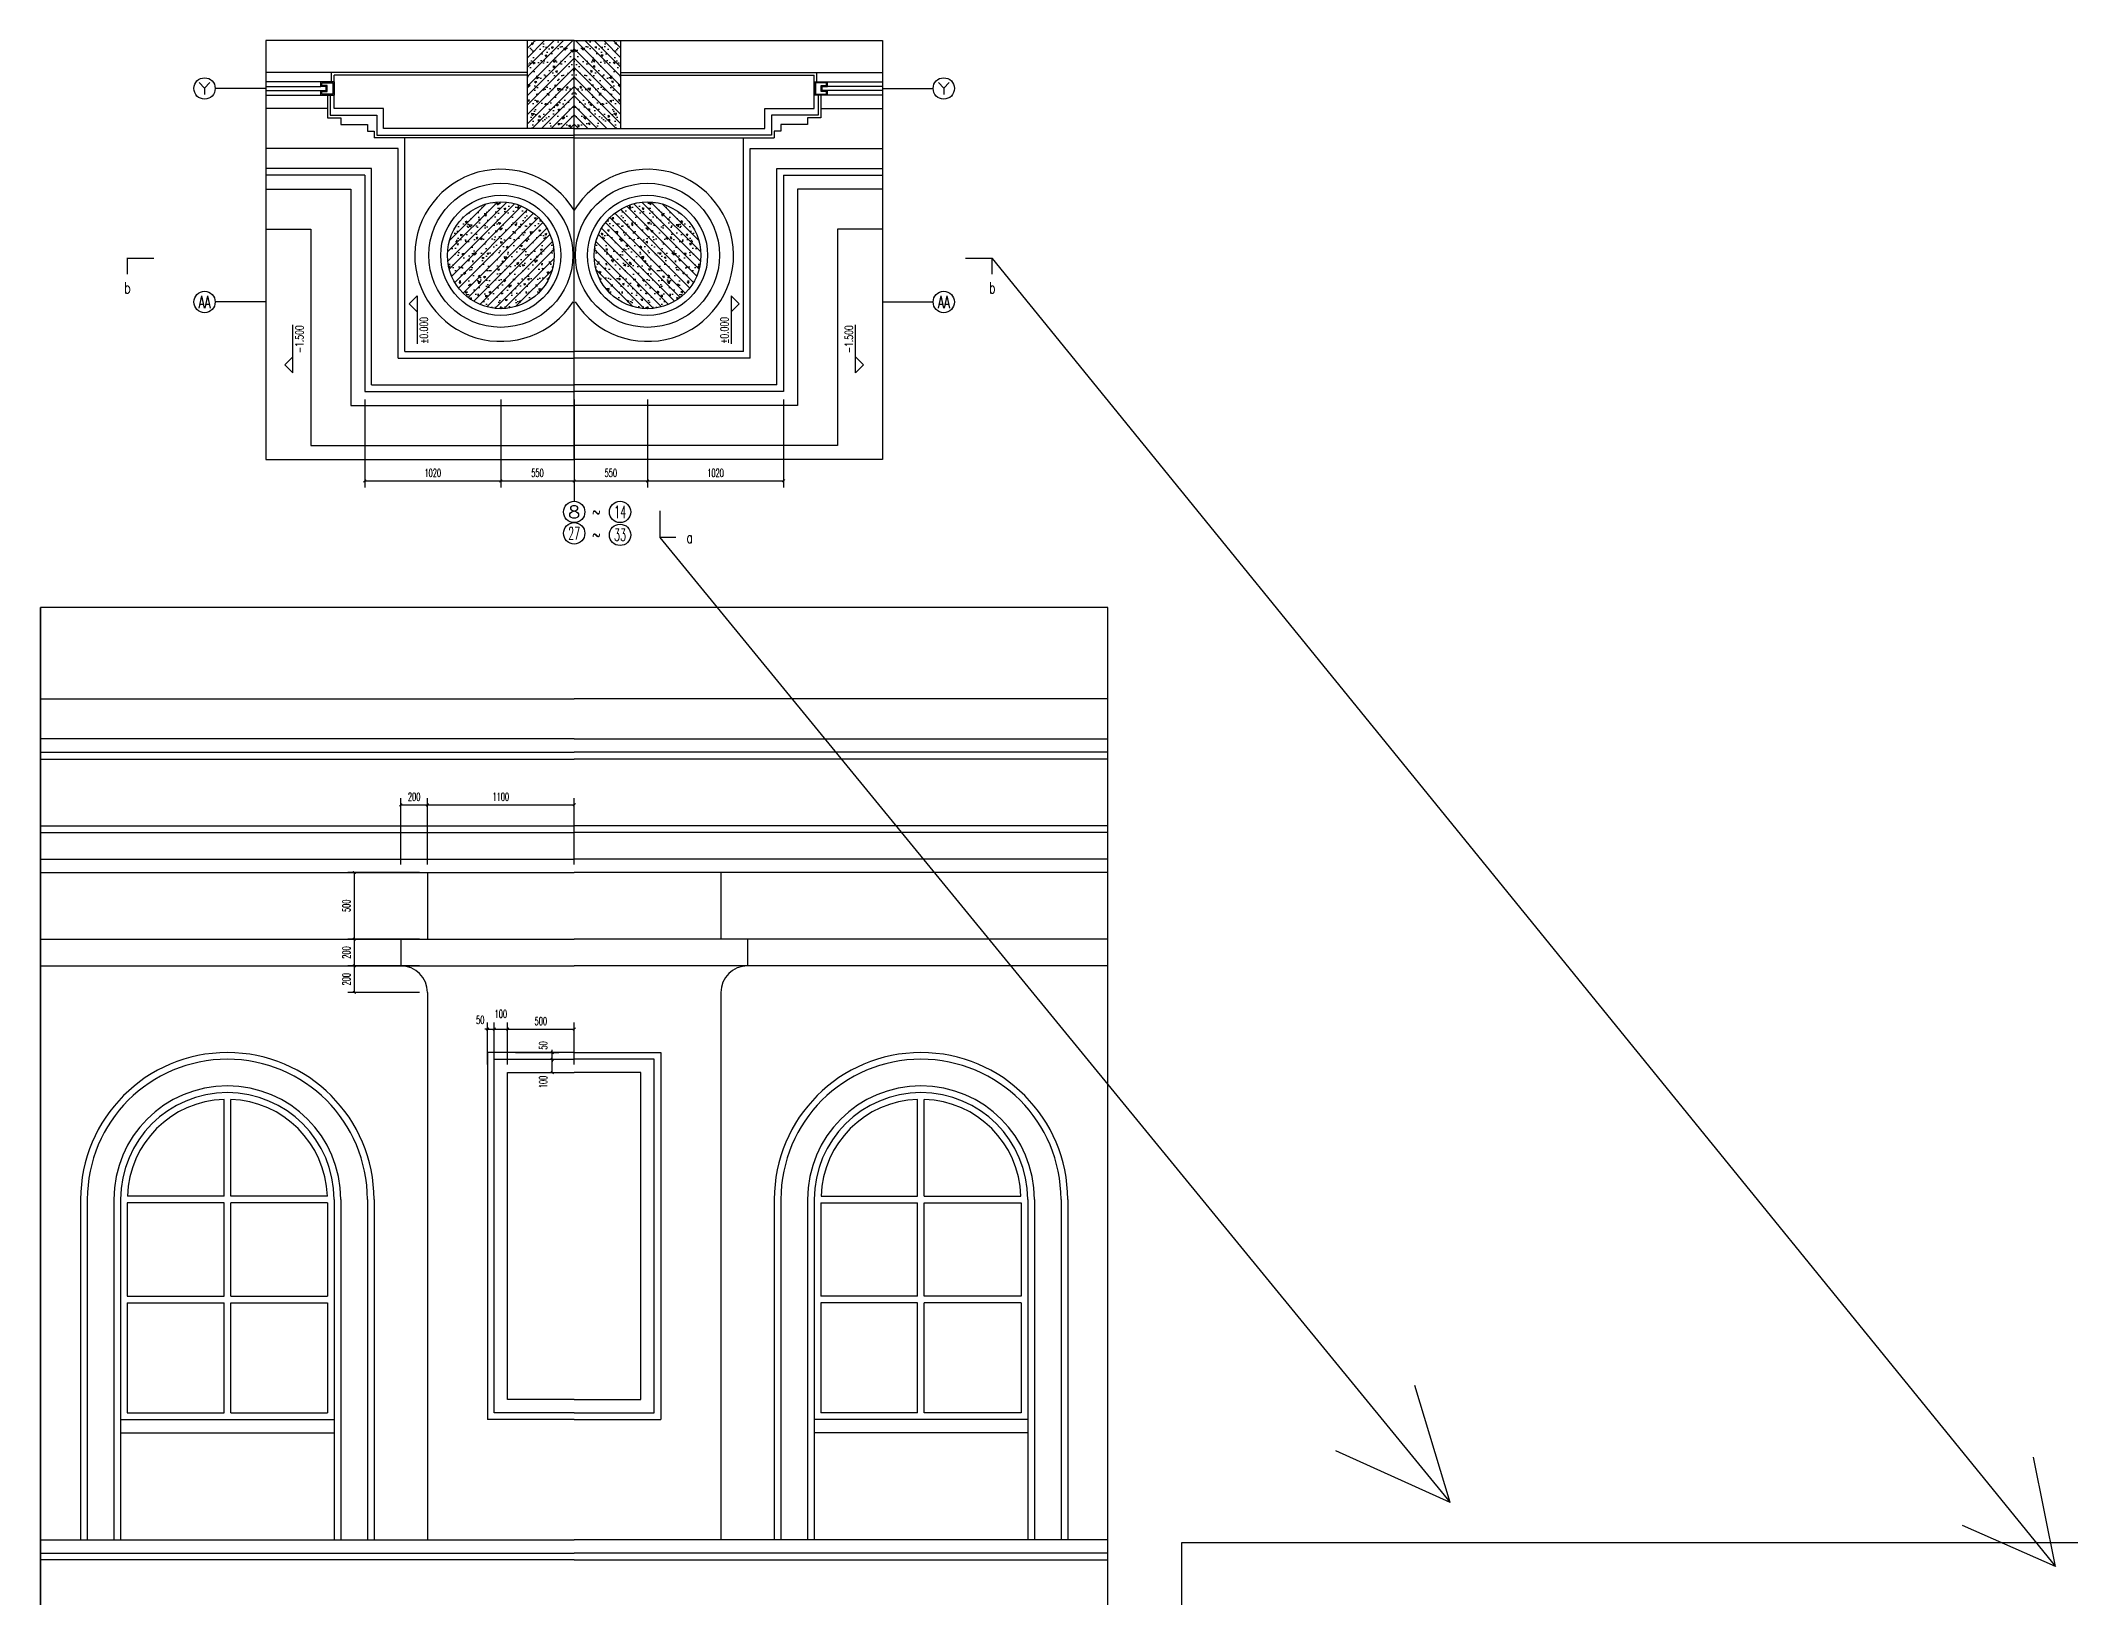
# Model space of a CAD drawing. Extents: x 0 to 125661, y -104936 to 8656.
# Drawn here: x 85735 to 100951, y -81057 to -69391 of the extents above; entities that cross this region are included whole.
import ezdxf
from ezdxf.enums import TextEntityAlignment as Align

# ---------------------------------------------------------------- set-up
doc = ezdxf.new("R2010")
doc.units = 0
doc.header["$LTSCALE"] = 800
doc.header["$MEASUREMENT"] = 0
doc.layers.get('0').update_dxf_attribs({"linetype": 'CONTINUOUS'})
doc.layers.get('Defpoints').update_dxf_attribs({"color": 1, "linetype": 'CONTINUOUS'})
for name, color, linetype in [('A-墙线', 9, 'CONTINUOUS'), ('A-外包装修', 227, 'CONTINUOUS'), ('A-外窗', 145, 'CONTINUOUS'), ('A-立面看线', 117, 'CONTINUOUS'), ('A-装饰构件', 197, 'CONTINUOUS'), ('AXIS', 3, 'CONTINUOUS'), ('AXIS_TEXT', 7, 'CONTINUOUS'), ('COLUMN', 2, 'CONTINUOUS'), ('DIM_ELEV', 3, 'CONTINUOUS'), ('DIM_SYMB', 3, 'CONTINUOUS'), ('PUB_DIM', 3, 'CONTINUOUS'), ('PUB_HATCH', 8, 'CONTINUOUS'), ('PUB_TEXT', 7, 'CONTINUOUS'), ('WINDOW', 145, 'CONTINUOUS'), ('看线1', 7, 'CONTINUOUS'), ('装饰尺寸', 201, 'CONTINUOUS'), ('门窗', 4, 'CONTINUOUS'), ('面层', 123, 'CONTINUOUS')]:
    doc.layers.add(name, color=color, linetype=linetype)
doc.styles.add('_TCH_AXIS', font='COMPLEX', dxfattribs={"bigfont": 'GBCBIG'})
doc.styles.add('_TCH_DIM', font='SIMPLEX', dxfattribs={"bigfont": 'GBCBIG'})
doc.styles.add('_TCH_LABEL', font='COMPLEX', dxfattribs={"bigfont": 'GBCBIG'})
doc.styles.add('COMPLEX', font='COMPLEX')
doc.styles.add('DIM_FONT', font='SIMPLEX.shx', dxfattribs={"width": 0.6})
doc.dimstyles.new('DIMN20', dxfattribs={"dimscale": 0.2, "dimtxt": 300, "dimasz": 100, "dimexe": 250, "dimexo": 300, "dimgap": 150, "dimtad": 1, "dimdec": 0, "dimzin": 0, "dimdsep": 46, "dimtxsty": 'DIM_FONT', "dimblk": 'ARCHTICK', "dimcen": 0.09, "dimclrt": 7, "dimazin": 2, "dimtfac": 1, "dimtdec": 0, "dimtix": 1, "dimtmove": 2, "dimatfit": 3, "dimfxl": 0, "dimtolj": 1, "dimtzin": 0, "dimarcsym": 0})

# ---------------------------------------------------------------- blocks, each defined once
blk = doc.blocks.new('_ArchTick')
at = {"color": 0, "linetype": 'ByBlock', "const_width": 0.4}
blk.add_lwpolyline([(-0.5, -0.5), (0.5, 0.5)], dxfattribs=at)
blk = doc.blocks.new('*D923')
at = {"layer": 'Defpoints', "color": 0}
for p in [(89735, -76799), (89235, -77125), (89735, -77125)]:
    blk.add_point(p, dxfattribs=at)
at = {"layer": '装饰尺寸', "color": 0, "lineweight": -2}
for p, q in [((89235, -77065), (89235, -76749)), ((89235, -76799), (89735, -76799)), ((89735, -77065), (89735, -76749))]:
    blk.add_line(p, q, dxfattribs=at)
at = {"layer": '装饰尺寸', "color": 0, "lineweight": -2, "xscale": 20, "yscale": 20, "zscale": 20, "rotation": 180}
blk.add_blockref('_ArchTick', (89235, -76799), dxfattribs=at)
at = {"layer": '装饰尺寸', "color": 0, "lineweight": -2, "xscale": 20, "yscale": 20, "zscale": 20}
blk.add_blockref('_ArchTick', (89735, -76799), dxfattribs=at)
at = {"layer": '装饰尺寸', "color": 7, "insert": (89485, -76739), "char_height": 60, "attachment_point": 5, "style": 'DIM_FONT'}
blk.add_mtext('\\A1;500', dxfattribs=at)
blk = doc.blocks.new('*D924')
at = {"layer": 'Defpoints', "color": 0}
for p in [(89235, -76799), (89135, -77125), (89235, -77125)]:
    blk.add_point(p, dxfattribs=at)
at = {"layer": '装饰尺寸', "color": 0, "lineweight": -2}
for p, q in [((89135, -77065), (89135, -76749)), ((89135, -76799), (89235, -76799)), ((89235, -77065), (89235, -76749))]:
    blk.add_line(p, q, dxfattribs=at)
at = {"layer": '装饰尺寸', "color": 0, "lineweight": -2, "xscale": 20, "yscale": 20, "zscale": 20, "rotation": 180}
blk.add_blockref('_ArchTick', (89135, -76799), dxfattribs=at)
at = {"layer": '装饰尺寸', "color": 0, "lineweight": -2, "xscale": 20, "yscale": 20, "zscale": 20}
blk.add_blockref('_ArchTick', (89235, -76799), dxfattribs=at)
at = {"layer": '装饰尺寸', "color": 7, "insert": (89185, -76685), "char_height": 60, "attachment_point": 5, "style": 'DIM_FONT'}
blk.add_mtext('\\A1;100', dxfattribs=at)
blk = doc.blocks.new('*D925')
at = {"layer": 'Defpoints', "color": 0}
for p in [(89135, -76799), (89085, -77125), (89135, -77125)]:
    blk.add_point(p, dxfattribs=at)
at = {"layer": '装饰尺寸', "color": 0, "lineweight": -2}
for p, q in [((89085, -76799), (89065, -76799)), ((89085, -77065), (89085, -76749)), ((89085, -76799), (89135, -76799)), ((89135, -77065), (89135, -76749)), ((89135, -76799), (89155, -76799))]:
    blk.add_line(p, q, dxfattribs=at)
at = {"layer": '装饰尺寸', "color": 0, "lineweight": -2, "xscale": 20, "yscale": 20, "zscale": 20}
blk.add_blockref('_ArchTick', (89085, -76799), dxfattribs=at)
at = {"layer": '装饰尺寸', "color": 0, "lineweight": -2, "xscale": 20, "yscale": 20, "zscale": 20, "rotation": 180}
blk.add_blockref('_ArchTick', (89135, -76799), dxfattribs=at)
at = {"layer": '装饰尺寸', "color": 7, "insert": (89031, -76730), "char_height": 60, "attachment_point": 5, "style": 'DIM_FONT'}
blk.add_mtext('\\A1;50', dxfattribs=at)
blk = doc.blocks.new('*D926')
at = {"layer": 'Defpoints', "color": 0}
for p in [(89235, -77025), (89235, -77125), (89571, -77025)]:
    blk.add_point(p, dxfattribs=at)
at = {"layer": '装饰尺寸', "color": 0, "lineweight": -2}
for p, q in [((89295, -77025), (89621, -77025)), ((89295, -77125), (89621, -77125)), ((89571, -77125), (89571, -77025))]:
    blk.add_line(p, q, dxfattribs=at)
at = {"layer": '装饰尺寸', "color": 0, "lineweight": -2, "xscale": 20, "yscale": 20, "zscale": 20}
for p, rotation in [((89571, -77025), 90), ((89571, -77125), 270)]:
    blk.add_blockref('_ArchTick', p, dxfattribs=dict(at, rotation=rotation))
at = {"layer": '装饰尺寸', "color": 7, "insert": (89502, -77195), "char_height": 60, "attachment_point": 5, "rotation": 90, "style": 'DIM_FONT'}
blk.add_mtext('\\A1;100', dxfattribs=at)
blk = doc.blocks.new('*D927')
at = {"layer": 'Defpoints', "color": 0}
for p in [(89235, -76975), (89571, -76975), (89235, -77025)]:
    blk.add_point(p, dxfattribs=at)
at = {"layer": '装饰尺寸', "color": 0, "lineweight": -2}
for p, q in [((89295, -76975), (89621, -76975)), ((89571, -76975), (89571, -76955)), ((89571, -77025), (89571, -76975)), ((89295, -77025), (89621, -77025)), ((89571, -77025), (89571, -77045))]:
    blk.add_line(p, q, dxfattribs=at)
at = {"layer": '装饰尺寸', "color": 0, "lineweight": -2, "xscale": 20, "yscale": 20, "zscale": 20}
for p, rotation in [((89571, -76975), 270), ((89571, -77025), 90)]:
    blk.add_blockref('_ArchTick', p, dxfattribs=dict(at, rotation=rotation))
at = {"layer": '装饰尺寸', "color": 7, "insert": (89502, -76921), "char_height": 60, "attachment_point": 5, "rotation": 90, "style": 'DIM_FONT'}
blk.add_mtext('\\A1;50', dxfattribs=at)
blk = doc.blocks.new('*D928')
at = {"layer": 'Defpoints', "color": 0}
for p in [(88635, -75118), (88435, -75625), (88635, -75625)]:
    blk.add_point(p, dxfattribs=at)
at = {"layer": '装饰尺寸', "color": 0, "lineweight": -2}
for p, q in [((88435, -75565), (88435, -75068)), ((88435, -75118), (88635, -75118)), ((88635, -75565), (88635, -75068))]:
    blk.add_line(p, q, dxfattribs=at)
at = {"layer": '装饰尺寸', "color": 0, "lineweight": -2, "xscale": 20, "yscale": 20, "zscale": 20, "rotation": 180}
blk.add_blockref('_ArchTick', (88435, -75118), dxfattribs=at)
at = {"layer": '装饰尺寸', "color": 0, "lineweight": -2, "xscale": 20, "yscale": 20, "zscale": 20}
blk.add_blockref('_ArchTick', (88635, -75118), dxfattribs=at)
at = {"layer": '装饰尺寸', "color": 7, "insert": (88535, -75058), "char_height": 60, "attachment_point": 5, "style": 'DIM_FONT'}
blk.add_mtext('\\A1;200', dxfattribs=at)
blk = doc.blocks.new('*D929')
at = {"layer": 'Defpoints', "color": 0}
for p in [(89735, -75118), (88635, -75625), (89735, -75625)]:
    blk.add_point(p, dxfattribs=at)
at = {"layer": '装饰尺寸', "color": 0, "lineweight": -2}
for p, q in [((88635, -75565), (88635, -75068)), ((88635, -75118), (89735, -75118)), ((89735, -75565), (89735, -75068))]:
    blk.add_line(p, q, dxfattribs=at)
at = {"layer": '装饰尺寸', "color": 0, "lineweight": -2, "xscale": 20, "yscale": 20, "zscale": 20, "rotation": 180}
blk.add_blockref('_ArchTick', (88635, -75118), dxfattribs=at)
at = {"layer": '装饰尺寸', "color": 0, "lineweight": -2, "xscale": 20, "yscale": 20, "zscale": 20}
blk.add_blockref('_ArchTick', (89735, -75118), dxfattribs=at)
at = {"layer": '装饰尺寸', "color": 7, "insert": (89185, -75058), "char_height": 60, "attachment_point": 5, "style": 'DIM_FONT'}
blk.add_mtext('\\A1;1100', dxfattribs=at)
blk = doc.blocks.new('*D930')
at = {"layer": 'Defpoints', "color": 0}
for p in [(88087, -75625), (88635, -75625), (88635, -76125)]:
    blk.add_point(p, dxfattribs=at)
at = {"layer": '装饰尺寸', "color": 0, "lineweight": -2}
for p, q in [((88575, -75625), (88037, -75625)), ((88087, -76125), (88087, -75625)), ((88575, -76125), (88037, -76125))]:
    blk.add_line(p, q, dxfattribs=at)
at = {"layer": '装饰尺寸', "color": 0, "lineweight": -2, "xscale": 20, "yscale": 20, "zscale": 20}
for p, rotation in [((88087, -75625), 90), ((88087, -76125), 270)]:
    blk.add_blockref('_ArchTick', p, dxfattribs=dict(at, rotation=rotation))
at = {"layer": '装饰尺寸', "color": 7, "insert": (88027, -75875), "char_height": 60, "attachment_point": 5, "rotation": 90, "style": 'DIM_FONT'}
blk.add_mtext('\\A1;500', dxfattribs=at)
blk = doc.blocks.new('*D931')
at = {"layer": 'Defpoints', "color": 0}
for p in [(88087, -76125), (88635, -76125), (88635, -76325)]:
    blk.add_point(p, dxfattribs=at)
at = {"layer": '装饰尺寸', "color": 0, "lineweight": -2}
for p, q in [((88575, -76125), (88037, -76125)), ((88087, -76325), (88087, -76125)), ((88575, -76325), (88037, -76325))]:
    blk.add_line(p, q, dxfattribs=at)
at = {"layer": '装饰尺寸', "color": 0, "lineweight": -2, "xscale": 20, "yscale": 20, "zscale": 20}
for p, rotation in [((88087, -76125), 90), ((88087, -76325), 270)]:
    blk.add_blockref('_ArchTick', p, dxfattribs=dict(at, rotation=rotation))
at = {"layer": '装饰尺寸', "color": 7, "insert": (88027, -76225), "char_height": 60, "attachment_point": 5, "rotation": 90, "style": 'DIM_FONT'}
blk.add_mtext('\\A1;200', dxfattribs=at)
blk = doc.blocks.new('*D932')
at = {"layer": 'Defpoints', "color": 0}
for p in [(88087, -76325), (88635, -76325), (88635, -76525)]:
    blk.add_point(p, dxfattribs=at)
at = {"layer": '装饰尺寸', "color": 0, "lineweight": -2}
for p, q in [((88575, -76325), (88037, -76325)), ((88087, -76525), (88087, -76325)), ((88575, -76525), (88037, -76525))]:
    blk.add_line(p, q, dxfattribs=at)
at = {"layer": '装饰尺寸', "color": 0, "lineweight": -2, "xscale": 20, "yscale": 20, "zscale": 20}
for p, rotation in [((88087, -76325), 90), ((88087, -76525), 270)]:
    blk.add_blockref('_ArchTick', p, dxfattribs=dict(at, rotation=rotation))
at = {"layer": '装饰尺寸', "color": 7, "insert": (88027, -76425), "char_height": 60, "attachment_point": 5, "rotation": 90, "style": 'DIM_FONT'}
blk.add_mtext('\\A1;200', dxfattribs=at)
blk = doc.blocks.new('*D950')
at = {"layer": 'Defpoints', "color": 0}
for p in [(88165, -72020), (89185, -72020), (89185, -72691)]:
    blk.add_point(p, dxfattribs=at)
at = {"layer": 'PUB_DIM', "color": 0, "lineweight": -2}
for p, q in [((88165, -72080), (88165, -72741)), ((89185, -72080), (89185, -72741)), ((88165, -72691), (89185, -72691))]:
    blk.add_line(p, q, dxfattribs=at)
at = {"layer": 'PUB_DIM', "color": 0, "lineweight": -2, "xscale": 20, "yscale": 20, "zscale": 20, "rotation": 180}
blk.add_blockref('_ArchTick', (88165, -72691), dxfattribs=at)
at = {"layer": 'PUB_DIM', "color": 0, "lineweight": -2, "xscale": 20, "yscale": 20, "zscale": 20}
blk.add_blockref('_ArchTick', (89185, -72691), dxfattribs=at)
at = {"layer": 'PUB_DIM', "color": 7, "insert": (88675, -72631), "char_height": 60, "attachment_point": 5, "style": 'DIM_FONT'}
blk.add_mtext('\\A1;1020', dxfattribs=at)
blk = doc.blocks.new('*D951')
at = {"layer": 'Defpoints', "color": 0}
for p in [(89185, -72020), (89735, -72020), (89735, -72691)]:
    blk.add_point(p, dxfattribs=at)
at = {"layer": 'PUB_DIM', "color": 0, "lineweight": -2}
for p, q in [((89185, -72080), (89185, -72741)), ((89735, -72080), (89735, -72741)), ((89185, -72691), (89735, -72691))]:
    blk.add_line(p, q, dxfattribs=at)
at = {"layer": 'PUB_DIM', "color": 0, "lineweight": -2, "xscale": 20, "yscale": 20, "zscale": 20, "rotation": 180}
blk.add_blockref('_ArchTick', (89185, -72691), dxfattribs=at)
at = {"layer": 'PUB_DIM', "color": 0, "lineweight": -2, "xscale": 20, "yscale": 20, "zscale": 20}
blk.add_blockref('_ArchTick', (89735, -72691), dxfattribs=at)
at = {"layer": 'PUB_DIM', "color": 7, "insert": (89460, -72631), "char_height": 60, "attachment_point": 5, "style": 'DIM_FONT'}
blk.add_mtext('\\A1;550', dxfattribs=at)
blk = doc.blocks.new('*D952')
at = {"layer": 'Defpoints', "color": 0}
for p in [(90285, -72020), (91305, -72020), (91305, -72691)]:
    blk.add_point(p, dxfattribs=at)
at = {"layer": 'PUB_DIM', "color": 0, "lineweight": -2}
for p, q in [((90285, -72080), (90285, -72741)), ((91305, -72080), (91305, -72741)), ((90285, -72691), (91305, -72691))]:
    blk.add_line(p, q, dxfattribs=at)
at = {"layer": 'PUB_DIM', "color": 0, "lineweight": -2, "xscale": 20, "yscale": 20, "zscale": 20, "rotation": 180}
blk.add_blockref('_ArchTick', (90285, -72691), dxfattribs=at)
at = {"layer": 'PUB_DIM', "color": 0, "lineweight": -2, "xscale": 20, "yscale": 20, "zscale": 20}
blk.add_blockref('_ArchTick', (91305, -72691), dxfattribs=at)
at = {"layer": 'PUB_DIM', "color": 7, "insert": (90795, -72631), "char_height": 60, "attachment_point": 5, "style": 'DIM_FONT'}
blk.add_mtext('\\A1;1020', dxfattribs=at)
blk = doc.blocks.new('*D953')
at = {"layer": 'Defpoints', "color": 0}
for p in [(89735, -72020), (90285, -72020), (90285, -72691)]:
    blk.add_point(p, dxfattribs=at)
at = {"layer": 'PUB_DIM', "color": 0, "lineweight": -2}
for p, q in [((89735, -72080), (89735, -72741)), ((90285, -72080), (90285, -72741)), ((89735, -72691), (90285, -72691))]:
    blk.add_line(p, q, dxfattribs=at)
at = {"layer": 'PUB_DIM', "color": 0, "lineweight": -2, "xscale": 20, "yscale": 20, "zscale": 20, "rotation": 180}
blk.add_blockref('_ArchTick', (89735, -72691), dxfattribs=at)
at = {"layer": 'PUB_DIM', "color": 0, "lineweight": -2, "xscale": 20, "yscale": 20, "zscale": 20}
blk.add_blockref('_ArchTick', (90285, -72691), dxfattribs=at)
at = {"layer": 'PUB_DIM', "color": 7, "insert": (90010, -72631), "char_height": 60, "attachment_point": 5, "style": 'DIM_FONT'}
blk.add_mtext('\\A1;550', dxfattribs=at)
blk = doc.blocks.new('_AXISO')
blk.add_circle((0, 0), 0.5)
at = {"layer": 'AXIS_TEXT', "style": 'COMPLEX', "width": 1.041667}
blk.add_attdef('A', text='', height=0.56, dxfattribs=at).set_placement((-0.25, -0.28), (0.25, -0.28), align=Align.FIT)

msp = doc.modelspace()

# ---------------------------------------------------------------- hatches: boundary and pattern name
at = {"layer": 'PUB_HATCH'}
h = msp.add_hatch(dxfattribs=at)
h.set_pattern_fill('钢筋混?^Q', color=256, scale=20, angle=90, style=0)
h.set_pattern_definition([(45, (87674.843, -64724.47), (35.35534, -35.35534), []), (40, (87674.84, -64724.47), (-12.5504, 143.452), [15, -165]), (95, (87674.84, -64724.47), (150.4384, -27.7503), [12, -132]), (349.5486, (87673.8, -64712.52), (137.888, 115.702), [12.748, -140.2284]), (43.8158, (87714.84, -64724.47), (-33.104, 213.448), [22.5, -247.5]), (353.3644, (87712.08, -64706.68), (194.8236, 186.9325), [19.122, -210.343]), (98.816, (87714.84, -64724.47), (194.824, 186.932), [18, -198]), (69, (87704.84, -64704.47), (-80.5238, 119.3814), [15, -165]), (124, (87704.84, -64704.47), (145.03, 48.663), [12, -132]), (18.5486, (87698.13, -64694.52), (64.506, 168.0445), [12.748, -140.2284]), (52.5, (87674.843, -64724.47), (66.57877, 2.43197), [0, -130.4, 0, -134, 0, -132.5]), (82.5, (87674.84, -64724.47), (78.8823, 52.6139), [0, -76.4, 0, -127.4, 0, -50.5]), (122.5, (87674.843, -64769.07), (-4.51097, 106.7645), [0, -50, 0, -156, 0, -207]), (132.5, (87674.84, -64789.07), (20.021, 116.6372), [0, -65, 0, -103.6, 0, -147])])
h.paths.add_polyline_path([(89734.8, -69391.4), (89734.8, -70050.1), (89384.8, -70050.1), (89384.8, -69391.4)])
h = msp.add_hatch(dxfattribs=at)
h.set_pattern_fill('钢筋混?^Q', color=256, scale=20, angle=90, style=0)
h.set_pattern_definition([(135, (91794.81, -64724.47), (-35.35534, -35.35534), []), (140, (91794.81, -64724.47), (12.5504, 143.452), [15, -165]), (85, (91794.81, -64724.47), (-150.4384, -27.7503), [12, -132]), (190.4514, (91795.86, -64712.52), (-137.888, 115.702), [12.748, -140.2284]), (136.1842, (91754.81, -64724.47), (33.104, 213.448), [22.5, -247.5]), (186.6356, (91757.57, -64706.68), (-194.8236, 186.9325), [19.122, -210.343]), (81.184, (91754.8, -64724.47), (-194.824, 186.932), [18, -198]), (111, (91764.81, -64704.47), (80.5238, 119.3814), [15, -165]), (56, (91764.81, -64704.47), (-145.03, 48.663), [12, -132]), (161.4514, (91771.52, -64694.52), (-64.506, 168.0445), [12.748, -140.2284]), (127.5, (91794.81, -64724.47), (-66.57877, 2.43197), [0, -130.4, 0, -134, 0, -132.5]), (97.5, (91794.81, -64724.47), (-78.8823, 52.6139), [0, -76.4, 0, -127.4, 0, -50.5]), (57.5, (91794.81, -64769.07), (4.51097, 106.7645), [0, -50, 0, -156, 0, -207]), (47.5, (91794.81, -64789.07), (-20.021, 116.6372), [0, -65, 0, -103.6, 0, -147])])
h.paths.add_polyline_path([(89734.8, -69391.4), (89734.8, -70050.1), (90084.8, -70050.1), (90084.8, -69391.4)])
h = msp.add_hatch(dxfattribs=at)
h.set_pattern_fill('钢筋混', color=256, scale=20, angle=90, style=0)
h.set_pattern_definition([(45, (88784.827, -71400.14), (35.3553, -35.3553), []), (40, (88784.83, -71400.14), (-12.55, 143.452), [15, -165]), (95, (88784.83, -71400.14), (150.438, -27.75), [12, -132]), (349.549, (88783.78, -71388.19), (137.888, 115.702), [12.748, -140.228]), (43.816, (88824.83, -71400.14), (-33.104, 213.448), [22.5, -247.5]), (353.364, (88822.07, -71382.35), (194.824, 186.933), [19.122, -210.343]), (98.816, (88824.83, -71400.14), (194.824, 186.932), [18, -198]), (69, (88814.83, -71380.14), (-80.524, 119.381), [15, -165]), (124, (88814.83, -71380.14), (145.03, 48.663), [12, -132]), (18.549, (88808.12, -71370.19), (64.506, 168.045), [12.748, -140.228]), (52.5, (88784.827, -71400.14), (66.5788, 2.432), [0, -130.4, 0, -134, 0, -132.5]), (82.5, (88784.83, -71400.14), (78.8823, 52.614), [0, -76.4, 0, -127.4, 0, -50.5]), (122.5, (88784.827, -71444.74), (-4.511, 106.7645), [0, -50, 0, -156, 0, -207]), (132.5, (88784.83, -71464.74), (20.021, 116.637), [0, -65, 0, -103.6, 0, -147])])
edge = h.paths.add_edge_path()
edge.add_arc((89184.8, -71000.1), 400, 90, 450, ccw=False)
h = msp.add_hatch(dxfattribs=at)
h.set_pattern_fill('钢筋混?^Q', color=256, scale=20, angle=90, style=0)
h.set_pattern_definition([(135, (90684.827, -71400.14), (-35.3553, -35.3553), []), (140, (90684.83, -71400.14), (12.55, 143.452), [15, -165]), (85, (90684.83, -71400.14), (-150.438, -27.75), [12, -132]), (190.451, (90685.87, -71388.19), (-137.888, 115.702), [12.748, -140.228]), (136.184, (90644.83, -71400.14), (33.104, 213.448), [22.5, -247.5]), (186.636, (90647.59, -71382.35), (-194.824, 186.933), [19.122, -210.343]), (81.184, (90644.83, -71400.14), (-194.824, 186.932), [18, -198]), (111, (90654.83, -71380.14), (80.524, 119.381), [15, -165]), (56, (90654.83, -71380.14), (-145.03, 48.663), [12, -132]), (161.451, (90661.54, -71370.19), (-64.506, 168.045), [12.748, -140.228]), (127.5, (90684.827, -71400.14), (-66.5788, 2.432), [0, -130.4, 0, -134, 0, -132.5]), (97.5, (90684.83, -71400.14), (-78.8823, 52.614), [0, -76.4, 0, -127.4, 0, -50.5]), (57.5, (90684.827, -71444.74), (4.511, 106.7645), [0, -50, 0, -156, 0, -207]), (47.5, (90684.83, -71464.74), (-20.021, 116.637), [0, -65, 0, -103.6, 0, -147])])
edge = h.paths.add_edge_path()
edge.add_arc((90284.8, -71000.1), 400, 90, 450)

# ---------------------------------------------------------------- linework, layer by layer
at = {"layer": 'A-墙线'}
for p, q in [((89384.8, -69650.1), (87934.8, -69650.1)), ((87934.8, -69900.1), (87934.8, -69650.1)), ((90084.8, -69650.1), (91534.8, -69650.1)), ((91534.8, -69900.1), (91534.8, -69650.1)), ((88304.8, -69900.1), (87934.8, -69900.1)), ((88304.8, -70050.1), (88304.8, -69900.1)), ((91164.8, -69900.1), (91534.8, -69900.1)), ((91164.8, -70050.1), (91164.8, -69900.1)), ((89384.8, -70050.1), (88304.8, -70050.1)), ((90084.8, -70050.1), (91164.8, -70050.1))]:
    msp.add_line(p, q, dxfattribs=at)
for centre in [(89184.8, -71000.1), (90284.8, -71000.1)]:
    msp.add_circle(centre, 400, dxfattribs=at)
at = {"layer": 'A-外包装修'}
for p, q in [((88464.8, -71720.1), (88464.8, -70120.2)), ((91004.8, -71720.1), (91004.8, -70120.2)), ((88414.8, -70200.1), (87423.3, -70200.1)), ((88414.8, -71770.1), (88414.8, -70200.1)), ((91054.8, -70200.1), (92046.4, -70200.1)), ((91054.8, -71770.1), (91054.8, -70200.1)), ((88214.8, -70350.1), (87423.3, -70350.1)), ((88214.8, -71970.1), (88214.8, -70350.1)), ((91254.8, -70350.1), (92046.4, -70350.1)), ((91254.8, -71970.1), (91254.8, -70350.1)), ((88414.8, -71770.1), (89734.8, -71770.1)), ((88464.8, -71720.1), (89734.8, -71720.1)), ((91004.8, -71720.1), (89734.8, -71720.1)), ((91054.8, -71770.1), (89734.8, -71770.1)), ((88216.2, -71970.1), (89734.8, -71970.1)), ((91253.4, -71970.1), (89734.8, -71970.1))]:
    msp.add_line(p, q, dxfattribs=at)
at = {"layer": 'A-外窗'}
for p, q in [((87914.8, -69630.1), (87423.3, -69630.1)), ((91554.8, -69630.1), (92046.4, -69630.1)), ((87884.8, -69900.1), (87423.3, -69900.1)), ((91584.8, -69900.1), (92046.4, -69900.1)), ((87109.8, -78049.7), (87109.8, -77325.1)), ((87159.8, -78049.7), (87159.8, -77325.1)), ((92309.8, -78049.7), (92309.8, -77325.1)), ((92359.8, -78049.7), (92359.8, -77325.1)), ((87109.8, -78049.7), (86385.2, -78049.7)), ((87884.4, -78049.7), (87159.8, -78049.7)), ((91585.2, -78049.7), (92309.8, -78049.7)), ((92359.8, -78049.7), (93084.4, -78049.7)), ((86384.8, -78099.7), (86384.8, -78799.7)), ((87109.8, -78099.7), (86384.8, -78099.7)), ((87109.8, -78799.7), (87109.8, -78099.7)), ((87159.8, -78799.7), (87159.8, -78099.7)), ((87884.8, -78099.7), (87159.8, -78099.7)), ((87884.8, -78099.7), (87884.8, -78799.7)), ((91584.8, -78099.7), (91584.8, -78799.7)), ((91584.8, -78099.7), (92309.8, -78099.7)), ((92309.8, -78799.7), (92309.8, -78099.7)), ((92359.8, -78799.7), (92359.8, -78099.7)), ((92359.8, -78099.7), (93084.8, -78099.7)), ((93084.8, -78099.7), (93084.8, -78799.7)), ((86384.8, -78799.7), (87109.8, -78799.7)), ((87159.8, -78799.7), (87884.8, -78799.7)), ((92309.8, -78799.7), (91584.8, -78799.7)), ((93084.8, -78799.7), (92359.8, -78799.7)), ((86384.8, -78849.7), (86384.8, -79674.7)), ((86384.8, -78849.7), (87109.8, -78849.7)), ((87109.8, -79674.7), (87109.8, -78849.7)), ((87159.8, -79674.7), (87159.8, -78849.7)), ((87159.8, -78849.7), (87884.8, -78849.7)), ((87884.8, -78849.7), (87884.8, -79674.7)), ((91584.8, -78849.7), (91584.8, -79674.7)), ((92309.8, -78849.7), (91584.8, -78849.7)), ((92309.8, -79674.7), (92309.8, -78849.7)), ((92359.8, -79674.7), (92359.8, -78849.7)), ((93084.8, -78849.7), (92359.8, -78849.7)), ((93084.8, -78849.7), (93084.8, -79674.7)), ((86384.8, -79674.7), (87109.8, -79674.7)), ((87159.8, -79674.7), (87884.8, -79674.7)), ((92309.8, -79674.7), (91584.8, -79674.7)), ((93084.8, -79674.7), (92359.8, -79674.7))]:
    msp.add_line(p, q, dxfattribs=at)
for centre, start, end in [((87134.8, -78074.7), 91.91021, 178.08979), ((87134.8, -78074.7), 1.91021, 88.08979), ((92334.8, -78074.7), 91.91021, 178.08979), ((92334.8, -78074.7), 1.91021, 88.08979)]:
    msp.add_arc(centre, 750, start, end, dxfattribs=at)
at = {"layer": 'A-立面看线'}
for p, q in [((85734.8, -74324.7), (89734.8, -74324.7)), ((93734.8, -74324.7), (89734.8, -74324.7)), ((86034.8, -78074.7), (86034.8, -80624.7)), ((86084.8, -78074.7), (86084.8, -80624.7)), ((86284.8, -78074.7), (86284.8, -80624.7)), ((86334.8, -78074.7), (86334.8, -80624.7)), ((87934.8, -78074.7), (87934.8, -80624.7)), ((87984.8, -78074.7), (87984.8, -80624.7)), ((88184.8, -78074.7), (88184.8, -80624.7)), ((88234.8, -78074.7), (88234.8, -80624.7)), ((91234.8, -78074.7), (91234.8, -80624.7)), ((91284.8, -78074.7), (91284.8, -80624.7)), ((91484.8, -78074.7), (91484.8, -80624.7)), ((91534.8, -78074.7), (91534.8, -80624.7)), ((93134.8, -78074.7), (93134.8, -80624.7)), ((93184.8, -78074.7), (93184.8, -80624.7)), ((93384.8, -78074.7), (93384.8, -80624.7)), ((93434.8, -78074.7), (93434.8, -80624.7)), ((86334.8, -79724.7), (87934.8, -79724.7)), ((93134.8, -79724.7), (91534.8, -79724.7)), ((86334.8, -79824.7), (87934.8, -79824.7)), ((93134.8, -79824.7), (91534.8, -79824.7))]:
    msp.add_line(p, q, dxfattribs=at)
for points in [[(87423.3, -70505.1), (88059.8, -70505.1), (88059.8, -72125.1), (89734.8, -72125.1)], [(92046.4, -70505.1), (91409.8, -70505.1), (91409.8, -72125.1), (89734.8, -72125.1)], [(87423.3, -70805.1), (87759.8, -70805.1), (87759.8, -72425.1), (89734.8, -72425.1)], [(92046.4, -70805.1), (91709.8, -70805.1), (91709.8, -72425.1), (89734.8, -72425.1)]]:
    msp.add_lwpolyline(points, dxfattribs=at)
for centre, radius in [((87134.8, -78074.7), 1100), ((92334.8, -78074.7), 1100), ((87134.8, -78074.7), 1050), ((92334.8, -78074.7), 1050), ((87134.8, -78074.7), 850), ((87134.8, -78074.7), 800), ((92334.8, -78074.7), 850), ((92334.8, -78074.7), 800)]:
    msp.add_arc(centre, radius, 0, 180, dxfattribs=at)
at = {"layer": 'A-装饰构件'}
for p, q in [((89734.8, -74624.7), (85734.8, -74624.7)), ((89734.8, -74624.7), (93734.8, -74624.7)), ((85734.8, -74724.7), (89734.8, -74724.7)), ((85734.8, -74774.7), (89734.8, -74774.7)), ((93734.8, -74724.7), (89734.8, -74724.7)), ((93734.8, -74774.7), (89734.8, -74774.7)), ((85734.8, -75274.7), (89734.8, -75274.7)), ((93734.8, -75274.7), (89734.8, -75274.7)), ((85734.8, -75324.7), (89734.8, -75324.7)), ((93734.8, -75324.7), (89734.8, -75324.7)), ((85734.8, -75524.7), (89734.8, -75524.7)), ((85734.8, -75624.7), (89734.8, -75624.7)), ((93734.8, -75524.7), (89734.8, -75524.7)), ((93734.8, -75624.7), (89734.8, -75624.7)), ((85734.8, -76324.7), (89734.8, -76324.7)), ((93734.8, -76324.7), (89734.8, -76324.7)), ((89734.8, -76974.7), (89084.8, -76974.7)), ((89084.8, -76974.7), (89084.8, -79724.7)), ((89734.8, -76974.7), (90384.8, -76974.7)), ((90384.8, -76974.7), (90384.8, -79724.7)), ((89734.8, -79724.7), (89084.8, -79724.7)), ((89734.8, -79724.7), (90384.8, -79724.7)), ((85734.8, -80724.7), (89734.8, -80724.7)), ((89734.8, -80774.7), (85734.8, -80774.7)), ((93734.8, -80724.7), (89734.8, -80724.7)), ((89734.8, -80774.7), (93734.8, -80774.7))]:
    msp.add_line(p, q, dxfattribs=at)
at = {"layer": 'A-装饰构件', "color": 0}
for p, q in [((88634.8, -75624.7), (88634.8, -76124.7)), ((90834.8, -75624.7), (90834.8, -76124.7)), ((85734.8, -76124.7), (89734.8, -76124.7)), ((88434.8, -76124.7), (88434.8, -76324.7)), ((93734.8, -76124.7), (89734.8, -76124.7)), ((91034.8, -76124.7), (91034.8, -76324.7)), ((88634.8, -76524.7), (88634.8, -80624.7)), ((90834.8, -76524.7), (90834.8, -80624.7)), ((85734.8, -80624.7), (89734.8, -80624.7)), ((93734.8, -80624.7), (89734.8, -80624.7))]:
    msp.add_line(p, q, dxfattribs=at)
at = {"layer": 'A-装饰构件'}
for points in [[(89734.8, -79674.7), (89134.8, -79674.7), (89134.8, -77024.7), (89734.8, -77024.7)], [(89734.8, -79574.7), (89234.8, -79574.7), (89234.8, -77124.7), (89734.8, -77124.7)], [(89734.8, -79674.7), (90334.8, -79674.7), (90334.8, -77024.7), (89734.8, -77024.7)], [(89734.8, -79574.7), (90234.8, -79574.7), (90234.8, -77124.7), (89734.8, -77124.7)]]:
    msp.add_lwpolyline(points, dxfattribs=at)
at = {"layer": 'A-装饰构件', "color": 0}
for centre, start, end in [((88434.8, -76524.7), 0, 90), ((91034.8, -76524.7), 90, 180)]:
    msp.add_arc(centre, 200, start, end, dxfattribs=at)
at = {"layer": 'AXIS'}
for p, q in [((87423.3, -69750.1), (87043.8, -69750.1)), ((92046.4, -69750.1), (92425.8, -69750.1)), ((87423.3, -71350.1), (87043.8, -71350.1)), ((92046.4, -71350.1), (92425.8, -71350.1)), ((89734.8, -72529.5), (89734.8, -72843.6)), ((90079.2, -72843.6), (90079.2, -72843.6)), ((89734.8, -73003.6), (89734.8, -73003.6)), ((90079.2, -73015), (90079.2, -73015))]:
    msp.add_line(p, q, dxfattribs=at)
at = {"layer": 'COLUMN'}
for p, q in [((89384.8, -70050.1), (89384.8, -69391.4)), ((90084.8, -70050.1), (90084.8, -69391.4)), ((89734.8, -70050.1), (89384.8, -70050.1)), ((89734.8, -70050.1), (90084.8, -70050.1))]:
    msp.add_line(p, q, dxfattribs=at)
at = {"layer": 'Defpoints'}
for p, q in [((92867.7, -71023.6), (100839, -80825.8)), ((90377.9, -73114), (96301.1, -80347.2)), ((85734.8, -102057.6), (85734.8, -73638.7)), ((93734.8, -102796.9), (93734.8, -73638.7)), ((96301.1, -80347.2), (96035.9, -79470.5)), ((96301.1, -80347.2), (95444.3, -79959.8)), ((100839, -80825.8), (100675.2, -80006.9)), ((100839, -80825.8), (100142.6, -80518.7))]:
    msp.add_line(p, q, dxfattribs=at)
at = {"layer": 'Defpoints', "color": 6}
for points in [[(89734.8, -69391.4), (87423.3, -69391.4), (87423.3, -72529.5), (89734.8, -72529.5)], [(89734.8, -69391.4), (92046.4, -69391.4), (92046.4, -72529.5), (89734.8, -72529.5)]]:
    msp.add_lwpolyline(points, close=True, dxfattribs=at)
at = {"layer": 'Defpoints'}
msp.add_lwpolyline([(93734.8, -73638.7), (85734.8, -73638.7), (85734.8, -99208.9), (93734.8, -99208.9)], dxfattribs=at)
msp.add_lwpolyline([(94287.2, -88357.7), (108571.1, -88357.7), (108571.1, -80647.8), (94287.2, -80647.8)], close=True, dxfattribs=at)
at = {"layer": 'DIM_ELEV'}
for p, q in [((88498.6, -71364.2), (88558.6, -71304.2)), ((88498.6, -71364.2), (88558.6, -71424.2)), ((88558.6, -71304.2), (88558.6, -71664.2)), ((90971.1, -71364.2), (90911.1, -71304.2)), ((90911.1, -71304.2), (90911.1, -71664.2)), ((90971.1, -71364.2), (90911.1, -71424.2)), ((87625.5, -71881.6), (87625.5, -71521.6)), ((91844.1, -71881.6), (91844.1, -71521.6)), ((87565.5, -71821.6), (87625.5, -71761.6)), ((87565.5, -71821.6), (87625.5, -71881.6)), ((91904.1, -71821.6), (91844.1, -71761.6)), ((91904.1, -71821.6), (91844.1, -71881.6))]:
    msp.add_line(p, q, dxfattribs=at)
at = {"layer": 'DIM_SYMB', "const_width": 10}
for points in [[(86384.4, -71143.6), (86384.4, -71023.6), (86584.4, -71023.6)], [(92667.7, -71023.6), (92867.7, -71023.6), (92867.7, -71143.6)], [(90497.9, -73114), (90377.9, -73114), (90377.9, -72914)]]:
    msp.add_lwpolyline(points, dxfattribs=at)
at = {"layer": 'WINDOW'}
for p, q in [((87934.8, -69700.1), (87423.3, -69700.1)), ((87423.3, -69800.1), (87934.8, -69800.1)), ((87834.8, -69735.1), (87834.8, -69700.1)), ((87874.8, -69735.1), (87834.8, -69735.1)), ((87834.8, -69765.1), (87874.8, -69765.1)), ((87834.8, -69800.1), (87834.8, -69765.1)), ((87842.8, -69727.1), (87842.8, -69708.1)), ((87842.8, -69708.1), (87926.8, -69708.1)), ((87882.8, -69727.1), (87842.8, -69727.1)), ((87842.8, -69773.1), (87882.8, -69773.1)), ((87842.8, -69792.1), (87842.8, -69773.1)), ((87926.8, -69792.1), (87842.8, -69792.1)), ((87874.8, -69765.1), (87874.8, -69735.1)), ((87882.8, -69773.1), (87882.8, -69727.1)), ((87926.8, -69708.1), (87926.8, -69792.1)), ((87934.8, -69700.1), (87934.8, -69800.1)), ((91534.8, -69700.1), (92046.4, -69700.1)), ((91534.8, -69700.1), (91534.8, -69800.1)), ((92046.4, -69800.1), (91534.8, -69800.1)), ((91542.8, -69708.1), (91542.8, -69792.1)), ((91626.8, -69708.1), (91542.8, -69708.1)), ((91542.8, -69792.1), (91626.8, -69792.1)), ((91586.8, -69727.1), (91626.8, -69727.1)), ((91586.8, -69773.1), (91586.8, -69727.1)), ((91626.8, -69773.1), (91586.8, -69773.1)), ((91594.8, -69735.1), (91634.8, -69735.1)), ((91594.8, -69765.1), (91594.8, -69735.1)), ((91634.8, -69765.1), (91594.8, -69765.1)), ((91626.8, -69727.1), (91626.8, -69708.1)), ((91626.8, -69792.1), (91626.8, -69773.1)), ((91634.8, -69735.1), (91634.8, -69700.1)), ((91634.8, -69800.1), (91634.8, -69765.1))]:
    msp.add_line(p, q, dxfattribs=at)
at = {"layer": '看线1'}
for p, q in [((89734.8, -70120.2), (88234.8, -70120.2)), ((89734.8, -70120.2), (91234.8, -70120.2)), ((88164.8, -70400.1), (87423.3, -70400.1)), ((88164.8, -70400.1), (88164.8, -72020.1)), ((91304.8, -70400.1), (92046.4, -70400.1)), ((91304.8, -70400.1), (91304.8, -72020.1)), ((88164.8, -72020.1), (89734.8, -72020.1)), ((91304.8, -72020.1), (89734.8, -72020.1))]:
    msp.add_line(p, q, dxfattribs=at)
for points in [[(87884.8, -69800.1), (87884.8, -69970.2), (87984.8, -69970.2), (87984.8, -70020.2), (88184.8, -70020.2), (88184.8, -70070.2), (88234.8, -70070.2), (88234.8, -70120.2)], [(91584.8, -69800.1), (91584.8, -69970.2), (91484.8, -69970.2), (91484.8, -70020.2), (91284.8, -70020.2), (91284.8, -70070.2), (91234.8, -70070.2), (91234.8, -70120.2)]]:
    msp.add_lwpolyline(points, dxfattribs=at)
for centre in [(89184.8, -71000.1), (90284.8, -71000.1)]:
    msp.add_circle(centre, 450, dxfattribs=at)
at = {"layer": '门窗'}
for p, q in [((87423.3, -69735.1), (87834.8, -69735.1)), ((87423.3, -69765.1), (87834.8, -69765.1)), ((92046.4, -69735.1), (91634.8, -69735.1)), ((92046.4, -69765.1), (91634.8, -69765.1))]:
    msp.add_line(p, q, dxfattribs=at)
at = {"layer": '面层'}
for p, q in [((89384.8, -69630.1), (87914.8, -69630.1)), ((87914.8, -69700.1), (87914.8, -69630.1)), ((90084.8, -69630.1), (91554.8, -69630.1)), ((91554.8, -69700.1), (91554.8, -69630.1))]:
    msp.add_line(p, q, dxfattribs=at)
for points in [[(87904.8, -69800.1), (87904.8, -69950.2), (88254.8, -69950.2), (88254.8, -70100.2), (89734.8, -70100.2)], [(91564.8, -69800.1), (91564.8, -69950.2), (91214.8, -69950.2), (91214.8, -70100.2), (89734.8, -70100.2)]]:
    msp.add_lwpolyline(points, dxfattribs=at)
for centre in [(89184.8, -71000.1), (90284.8, -71000.1)]:
    msp.add_circle(centre, 540, dxfattribs=at)
for centre, start, end in [((89184.8, -71000.1), 31.49199, 327.13708), ((90284.8, -71000.1), 212.86292, 148.50801)]:
    msp.add_arc(centre, 645, start, end, dxfattribs=at)

# ---------------------------------------------------------------- block references
at = {"layer": 'AXIS'}
ref = msp.add_blockref('_AXISO', (86963.8, -69750.1), dxfattribs=dict(at, xscale=160, yscale=160, zscale=160))
ref.add_attrib('A', 'Y', dxfattribs={"layer": 'AXIS_TEXT', "height": 90.5, "style": '_TCH_AXIS', "width": 1.105263}).set_placement((86918.6, -69795.4), (87009.1, -69795.4), align=Align.FIT)
ref = msp.add_blockref('_AXISO', (92505.8, -69750.1), dxfattribs=dict(at, xscale=160, yscale=160, zscale=160))
ref.add_attrib('A', 'Y', dxfattribs={"layer": 'AXIS_TEXT', "height": 90.5, "style": '_TCH_AXIS', "width": 1.105263}).set_placement((92460.6, -69795.4), (92551.1, -69795.4), align=Align.FIT)
ref = msp.add_blockref('_AXISO', (86963.8, -71350.1), dxfattribs=dict(at, xscale=160, yscale=160, zscale=160))
ref.add_attrib('A', 'AA', dxfattribs={"layer": 'AXIS_TEXT', "height": 90.51, "style": '_TCH_AXIS', "width": 0.538462}).set_placement((86918.6, -71395.4), (87009.1, -71395.4), align=Align.FIT)
ref = msp.add_blockref('_AXISO', (92505.8, -71350.1), dxfattribs=dict(at, xscale=160, yscale=160, zscale=160))
ref.add_attrib('A', 'AA', dxfattribs={"layer": 'AXIS_TEXT', "height": 90.51, "style": '_TCH_AXIS', "width": 0.538462}).set_placement((92460.6, -71395.4), (92551.1, -71395.4), align=Align.FIT)
ref = msp.add_blockref('_AXISO', (89734.8, -72923.6), dxfattribs=dict(at, xscale=160, yscale=160, zscale=160))
ref.add_attrib('A', '8', dxfattribs={"layer": 'AXIS_TEXT', "height": 90.5, "style": '_TCH_AXIS', "width": 1.5}).set_placement((89689.6, -72968.8), (89780.1, -72968.8), align=Align.FIT)
ref = msp.add_blockref('_AXISO', (90079.2, -72923.6), dxfattribs=dict(at, xscale=160, yscale=160, zscale=160))
ref.add_attrib('A', '14', dxfattribs={"layer": 'AXIS_TEXT', "height": 90.51, "style": '_TCH_AXIS', "width": 0.677419}).set_placement((90034, -72968.8), (90124.5, -72968.8), align=Align.FIT)
ref = msp.add_blockref('_AXISO', (89734.8, -73083.6), dxfattribs=dict(at, xscale=160, yscale=160, zscale=160))
ref.add_attrib('A', '27', dxfattribs={"layer": 'AXIS_TEXT', "height": 90.51, "style": '_TCH_AXIS', "width": 0.617647}).set_placement((89689.6, -73128.8), (89780.1, -73128.8), align=Align.FIT)
ref = msp.add_blockref('_AXISO', (90079.2, -73095), dxfattribs=dict(at, xscale=160, yscale=160, zscale=160))
ref.add_attrib('A', '33', dxfattribs={"layer": 'AXIS_TEXT', "height": 90.51, "style": '_TCH_AXIS', "width": 0.636364}).set_placement((90034, -73140.2), (90124.5, -73140.2), align=Align.FIT)

# ---------------------------------------------------------------- texts
at = {"layer": 'AXIS', "style": '_TCH_DIM', "width": 0.705882}
for p in [(89870, -72963.7), (89870, -73135.1)]:
    msp.add_text('~', height=85, dxfattribs=at).set_placement(p)
at = {"layer": 'PUB_TEXT', "style": '_TCH_LABEL', "width": 0.705882}
for s, p in [('b', (86361.6, -71286.1)), ('b', (92844.8, -71286.1)), ('a', (90576.4, -73156.5))]:
    msp.add_text(s, height=85, dxfattribs=at).set_placement(p)
at = {"layer": 'PUB_TEXT', "style": '_TCH_DIM', "width": 0.705882}
for s, p in [('%%P0.000', (88638.1, -71664.2)), ('%%P0.000', (90891.1, -71664.2)), ('-1.500', (87705, -71733.6)), ('-1.500', (91824.1, -71733.6))]:
    msp.add_text(s, height=59.5, rotation=90, dxfattribs=at).set_placement(p)

# ---------------------------------------------------------------- dimensions: what is measured, and where the dimension line sits
at = {"layer": 'PUB_DIM'}
for p1, p2, picture, middle in [((88164.8, -72020.1), (89184.8, -72020.1), '*D950', (88674.8, -72630.5)), ((89184.8, -72020.1), (89734.8, -72020.1), '*D951', (89459.8, -72630.5)), ((89734.8, -72020.1), (90284.8, -72020.1), '*D953', (90009.8, -72630.5)), ((90284.8, -72020.1), (91304.8, -72020.1), '*D952', (90794.8, -72630.5))]:
    dim = msp.add_aligned_dim(p1=p1, p2=p2, distance=-670.4, dimstyle='DIMN20', dxfattribs=at)
    dim.commit()
    dim.dimension.update_dxf_attribs({"geometry": picture, "text_midpoint": middle})
at = {"layer": '装饰尺寸'}
for p1, p2, distance, picture, middle in [((88434.8, -75624.7), (88634.8, -75624.7), 506.4, '*D928', (88534.8, -75058.3)), ((88634.8, -75624.7), (89734.8, -75624.7), 506.4, '*D929', (89184.8, -75058.3)), ((88634.8, -76124.7), (88634.8, -75624.7), 548.2, '*D930', (88026.7, -75874.7)), ((88634.8, -76324.7), (88634.8, -76124.7), 548.2, '*D931', (88026.7, -76224.7)), ((88634.8, -76524.7), (88634.8, -76324.7), 548.2, '*D932', (88026.7, -76424.7)), ((89234.8, -77124.7), (89734.8, -77124.7), 325.7, '*D923', (89484.8, -76739))]:
    dim = msp.add_aligned_dim(p1=p1, p2=p2, distance=distance, dimstyle='DIMN20', dxfattribs=at)
    dim.commit()
    dim.dimension.update_dxf_attribs({"geometry": picture, "text_midpoint": middle})
for base, p1, p2, angle, picture, middle in [((89134.8, -76799), (89084.8, -77124.7), (89134.8, -77124.7), 0, '*D925', (89030.8, -76730)), ((89234.8, -76799), (89134.8, -77124.7), (89234.8, -77124.7), 0, '*D924', (89184.8, -76685.5)), ((89570.8, -76974.7), (89234.8, -77024.7), (89234.8, -76974.7), 90, '*D927', (89501.8, -76920.7)), ((89570.8, -77024.7), (89234.8, -77124.7), (89234.8, -77024.7), 90, '*D926', (89501.8, -77194.7))]:
    dim = msp.add_linear_dim(base=base, p1=p1, p2=p2, angle=angle, dimstyle='DIMN20', dxfattribs=at)
    dim.commit()
    dim.dimension.update_dxf_attribs({"geometry": picture, "text_midpoint": middle, "dimtype": 161})

doc.saveas('drawing.dxf')
